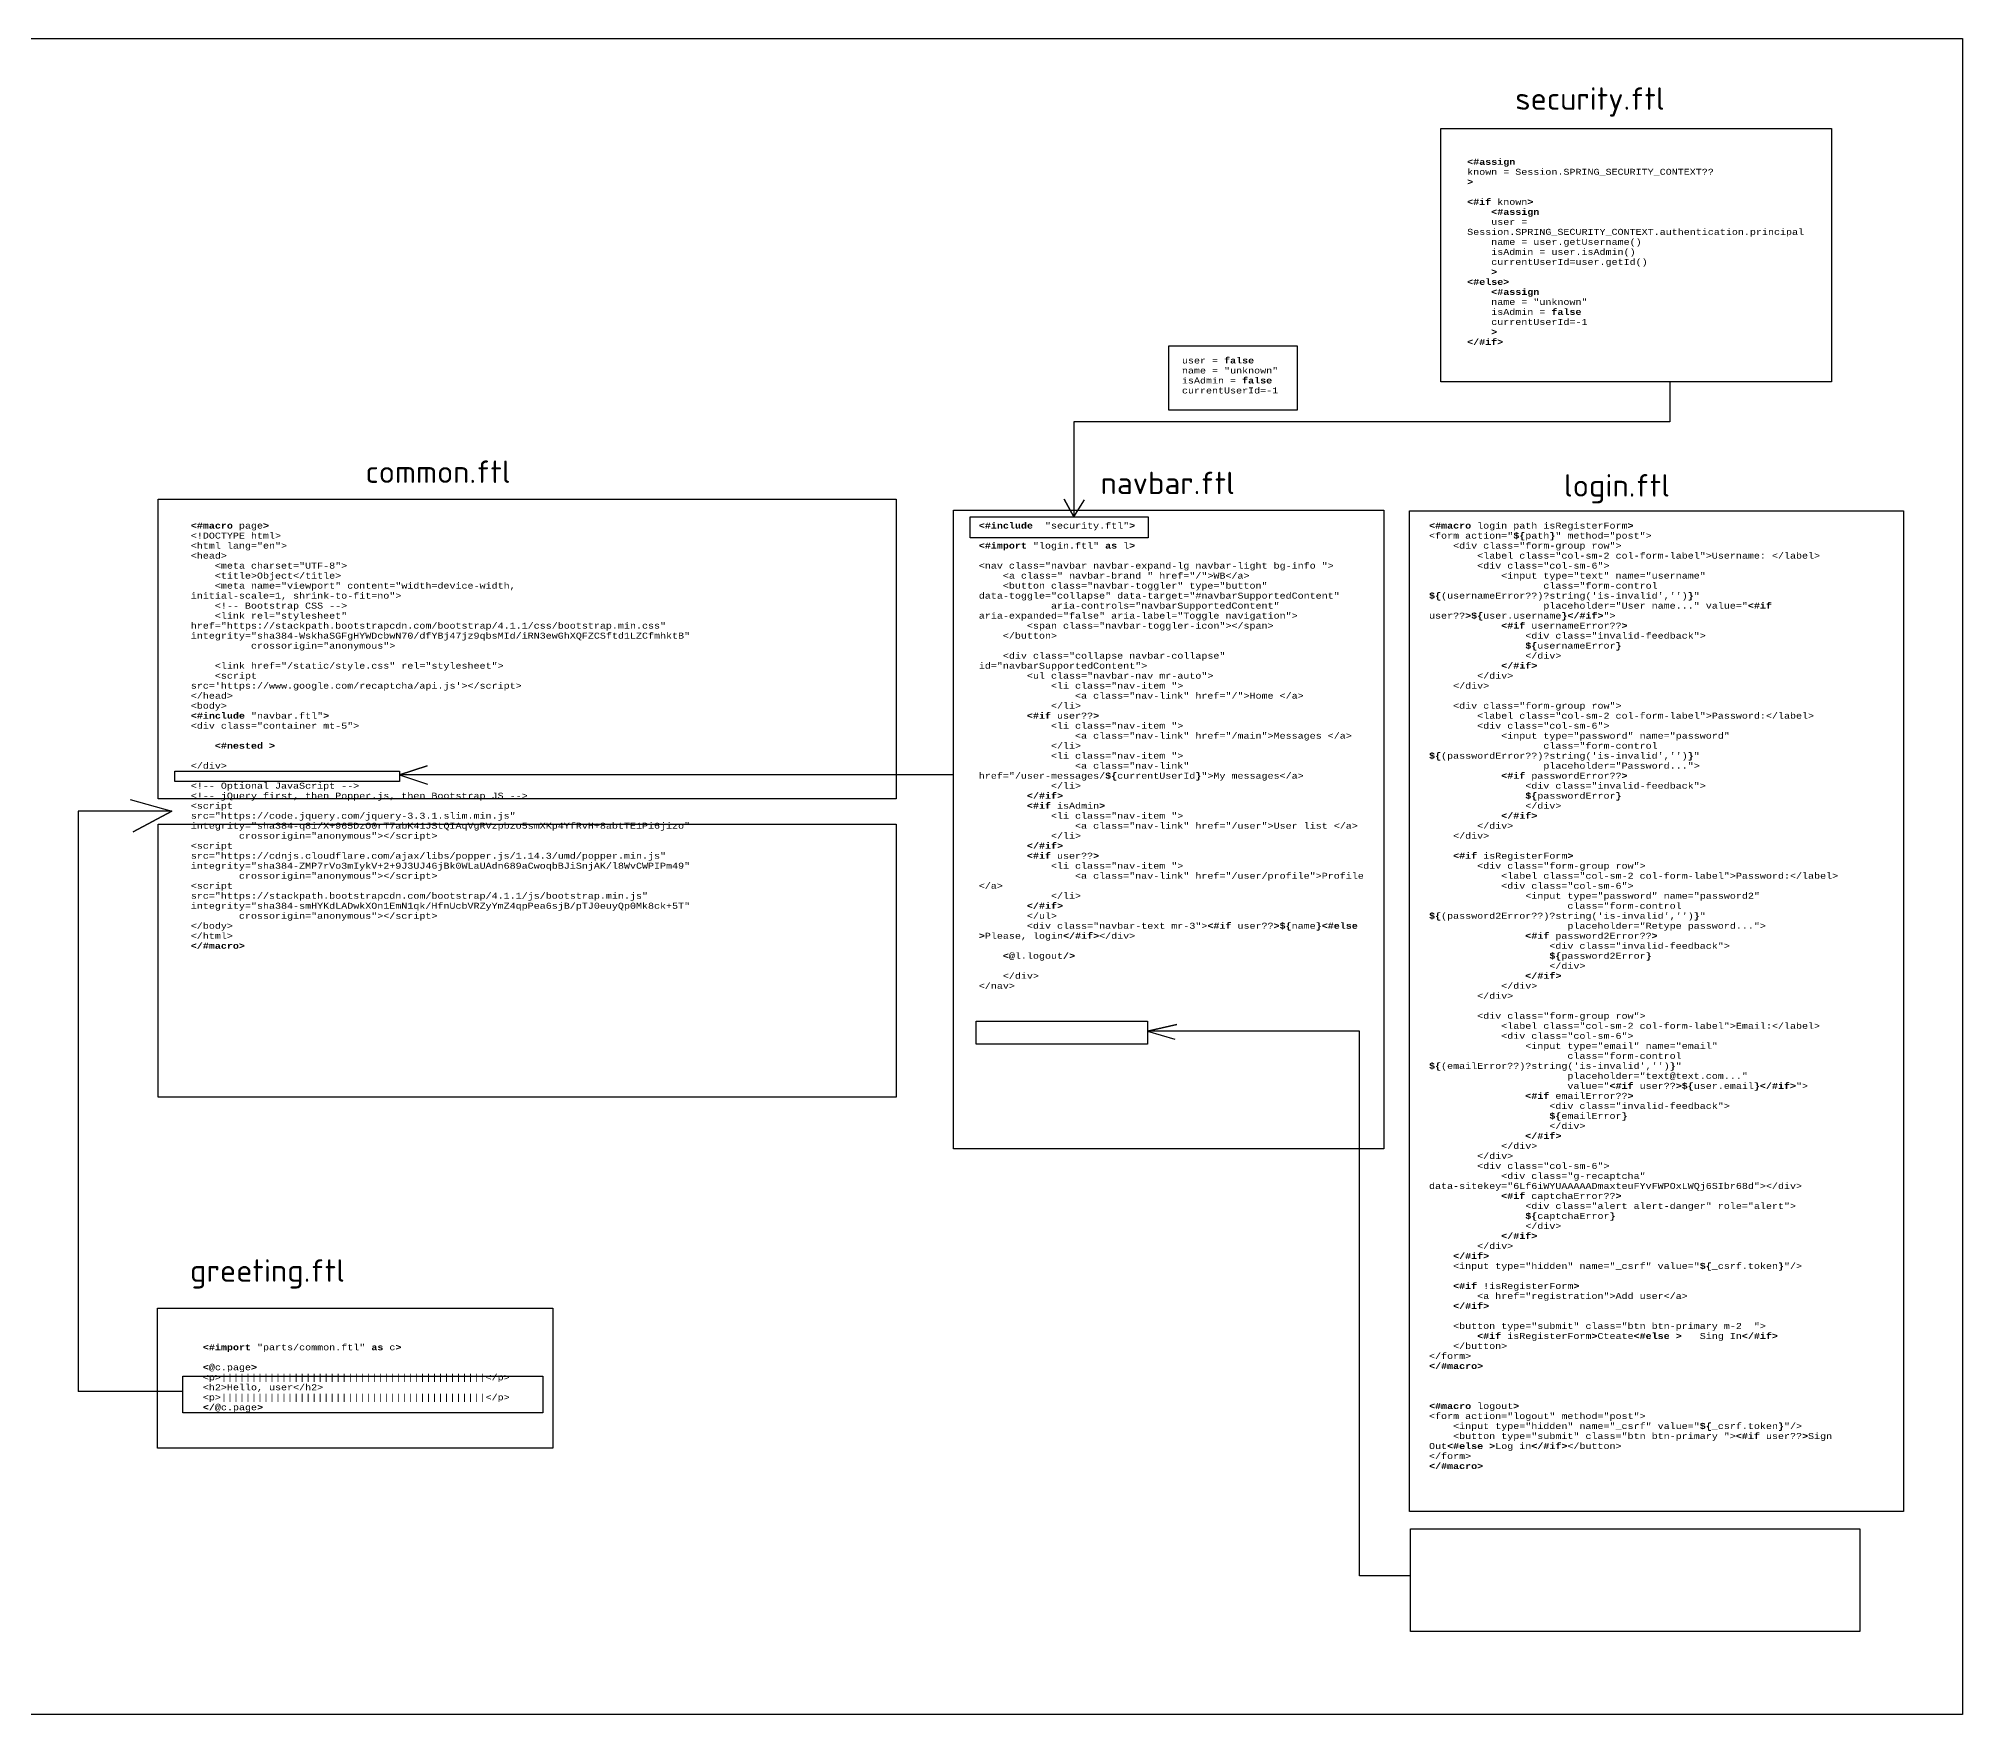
# Model space of a CAD drawing. Header units: millimetres. Extents: x 6045 to 7259, y 3503 to 4098.
# Drawn here: x 6658 to 7259, y 3507 to 4031 of the extents above; entities that cross this region are included whole.
import ezdxf

# ---------------------------------------------------------------- set-up
doc = ezdxf.new("R2010")
doc.units = ezdxf.units.MM
doc.styles.get("Standard").update_dxf_attribs({"font": 'arial.ttf'})

msp = doc.modelspace()

# ---------------------------------------------------------------- linework, layer by layer
at = {"color": 4, "lineweight": 30}
for points in [[(6645.42, 4030.62), (7258.52, 4030.62), (7258.52, 3506.99), (6645.42, 3506.99)], [(6694.74, 3633.97), (6818.23, 3633.97), (6818.23, 3590.17), (6694.74, 3590.17)]]:
    msp.add_lwpolyline(points, close=True, dxfattribs=at)
at = {"color": 2, "lineweight": 30}
for points in [[(7095.59, 4002.53), (7217.56, 4002.53), (7217.56, 3923.36), (7095.59, 3923.36)], [(7010.65, 3934.55), (7050.74, 3934.55), (7050.74, 3914.52), (7010.65, 3914.52)], [(6948.59, 3881.16), (7004.14, 3881.16), (7004.14, 3874.58), (6948.59, 3874.58)]]:
    msp.add_lwpolyline(points, close=True, dxfattribs=at)
msp.add_lwpolyline([(7167.1, 3923.36), (7167.1, 3910.83), (6980.93, 3910.83), (6980.93, 3881.16), (6977.92, 3886.71), (6980.93, 3881.16), (6984.26, 3886.44)], dxfattribs=at)
at = {"color": 3, "lineweight": 30}
for points in [[(6694.95, 3886.74), (6925.43, 3886.74), (6925.43, 3793.07), (6694.95, 3793.07)], [(6694.95, 3785.16), (6925.43, 3785.16), (6925.43, 3699.9), (6694.95, 3699.9)], [(6702.63, 3612.74), (6815.13, 3612.74), (6815.13, 3601.25), (6702.63, 3601.25)]]:
    msp.add_lwpolyline(points, close=True, dxfattribs=at)
at = {"color": 1, "lineweight": 30}
for points in [[(6943.34, 3883.22), (7077.8, 3883.22), (7077.8, 3683.76), (6943.34, 3683.76)], [(6700.12, 3801.67), (6770.35, 3801.67), (6770.35, 3798.52), (6700.12, 3798.52)]]:
    msp.add_lwpolyline(points, close=True, dxfattribs=at)
at = {"color": 6, "lineweight": 30}
for points in [[(7085.77, 3883), (7240.08, 3883), (7240.08, 3570.43), (7085.77, 3570.43)], [(6950.43, 3723.62), (7003.97, 3723.62), (7003.97, 3716.43), (6950.43, 3716.43)], [(7086.14, 3565.05), (7226.45, 3565.05), (7226.45, 3532.93), (7086.14, 3532.93)]]:
    msp.add_lwpolyline(points, close=True, dxfattribs=at)
at = {"color": 1, "lineweight": 30}
msp.add_lwpolyline([(6943.34, 3800.54), (6770.35, 3800.54), (6778.91, 3803.39), (6770.35, 3800.54), (6779.09, 3797.63)], dxfattribs=at)
at = {"color": 3, "lineweight": 30}
for points in [[(6686.21, 3792.85), (6699.19, 3789.23), (6687.09, 3782.71), (6699.19, 3789.23), (6669.96, 3789.23)], [(6669.96, 3789.23), (6669.96, 3607.86)], [(6702.63, 3607.86), (6669.96, 3607.86)]]:
    msp.add_lwpolyline(points, dxfattribs=at)
at = {"color": 6, "lineweight": 30}
msp.add_lwpolyline([(7086.14, 3550.31), (7070.18, 3550.31), (7070.18, 3720.47), (7070.18, 3720.47), (7070.18, 3720.47), (7003.97, 3720.47), (7013.07, 3722.57), (7003.97, 3720.47), (7012.54, 3717.99)], dxfattribs=at)

# ---------------------------------------------------------------- texts
at = {"attachment_point": 1}
for s, width, insert, char_height in [('{\\fISOCPEUR|b0|i0|c0|p34;security.ftl}', 101.5882, (7118.82, 4015.34), 7), ('{\\fCourier New|b1|i0|c204|p49;\\H0.75x;\\C23;\\c3307724;<#assign^J\\fCourier New|b0|i0|c204|p49;\\C9;\\c13023145;known = Session.SPRING_SECURITY_CONTEXT\\C153;\\c12293992;??^J\\fCourier New|b1|i0|c204|p49;\\C23;\\c3307724;>^J^J<#if \\fCourier New|b0|i0|c204|p49;\\C9;\\c13023145;known\\fCourier New|b1|i0|c204|p49;\\C23;\\c3307724;>^J    <#assign^J    \\fCourier New|b0|i0|c204|p49;\\C9;\\c13023145;user = Session.SPRING_SECURITY_CONTEXT.authentication.principal^J    name = user.getUsername()^J    isAdmin = user.isAdmin()^J    currentUserId=user.getId()^J    \\fCourier New|b1|i0|c204|p49;\\C23;\\c3307724;>^J<#else>^J    <#assign^J    \\fCourier New|b0|i0|c204|p49;\\C9;\\c13023145;name = \\C75;\\c5867370;"unknown"^J    \\C9;\\c13023145;isAdmin = \\fCourier New|b1|i0|c204|p49;\\C23;\\c3307724;false^J    \\fCourier New|b0|i0|c204|p49;\\C9;\\c13023145;currentUserId=-\\C153;\\c12293992;1^J    \\fCourier New|b1|i0|c204|p49;\\C23;\\c3307724;>^J</#if>}', 101.5882, (7103.8, 3993.02), 2.5), ('{\\fCourier New|b1|i0|c204|p49;\\H0.75x;\\C23;\\c3307724;    \\fCourier New|b0|i0|c204|p49;\\C9;\\c13023145;user = \\fCourier New|b1|i0|c204|p49;\\C23;\\c3307724;false\\fCourier New|b0|i0|c0|p49;\\C9;\\c13023145;\\P\\fCourier New|b1|i0|c204|p49;\\C23;\\c3307724;    \\fCourier New|b0|i0|c204|p49;\\C9;\\c13023145;name = \\C75;\\c5867370;"unknown"^J    \\C9;\\c13023145;isAdmin = \\fCourier New|b1|i0|c204|p49;\\C23;\\c3307724;false^J    \\fCourier New|b0|i0|c204|p49;\\C9;\\c13023145;currentUserId=-\\C153;\\c12293992;1}', 48.321, (7007.19, 3930.96), 2.5), ('{\\fISOCPEUR|b0|i0|c0|p34;common.ftl}', 101.5882, (6759.68, 3898.76), 7), ('{\\fISOCPEUR|b0|i0|c0|p34;navbar.ftl}', 101.5882, (6989.33, 3895.26), 7), ('{\\fISOCPEUR|b0|i0|c0|p34;login.ftl}', 101.5882, (7134.02, 3894.49), 7), ('{\\fCourier New|b1|i0|c204|p49;\\H0.75x;\\C23;\\c3307724;<#macro \\fCourier New|b0|i0|c204|p49;\\C9;\\c13023145;page\\fCourier New|b1|i0|c204|p49;\\C23;\\c3307724;>^J\\fCourier New|b0|i0|c204|p49;\\C43;\\c6995944;<!DOCTYPE \\C9;\\c12237498;html\\C43;\\c6995944;>^J<html \\C9;\\c12237498;lang=\\C73;\\c6406821;"en"\\C43;\\c6995944;>^J<head>^J    <meta \\C9;\\c12237498;charset=\\C73;\\c6406821;"UTF-8"\\C43;\\c6995944;>^J    <title>\\C9;\\c13023145;Object\\C43;\\c6995944;</title>^J    <meta \\C9;\\c12237498;name=\\C73;\\c6406821;"viewport" \\C9;\\c12237498;content=\\C73;\\c6406821;"width=device-width, initial-scale=1, shrink-to-fit=no"\\C43;\\c6995944;>^J    \\C8;<!-- Bootstrap CSS -->^J    \\C43;\\c6995944;<link \\C9;\\c12237498;rel=\\C73;\\c6406821;"stylesheet" \\C9;\\c12237498;href=\\C73;\\c6406821;"https://stackpath.bootstrapcdn.com/bootstrap/4.1.1/css/bootstrap.min.css"^J          \\C9;\\c12237498;integrity=\\C73;\\c6406821;"sha384-WskhaSGFgHYWDcbwN70/dfYBj47jz9qbsMId/iRN3ewGhXQFZCSftd1LZCfmhktB"^J          \\C9;\\c12237498;crossorigin=\\C73;\\c6406821;"anonymous"\\C43;\\c6995944;>^J^J    <link \\C9;\\c12237498;href=\\C73;\\c6406821;"/static/style.css" \\C9;\\c12237498;rel=\\C73;\\c6406821;"stylesheet"\\C43;\\c6995944;>^J    <script \\C9;\\c12237498;src=\\C73;\\c6406821;\'https://www.google.com/recaptcha/api.js\'\\C43;\\c6995944;></script>^J</head>^J<body>^J\\fCourier New|b1|i0|c204|p49;\\C23;\\c3307724;<#include \\fCourier New|b0|i0|c204|p49;\\C75;\\c5867370;"navbar.ftl"\\fCourier New|b1|i0|c204|p49;\\C23;\\c3307724;>^J\\fCourier New|b0|i0|c204|p49;\\C43;\\c6995944;<div \\C9;\\c12237498;class=\\C73;\\c6406821;"container mt-5"\\C43;\\c6995944;>\\fCourier New|b0|i0|c0|p49;\\P\\fCourier New|b0|i0|c204|p49;^J    \\fCourier New|b1|i0|c204|p49;\\C23;\\c3307724;<#nested >\\fCourier New|b1|i0|c0|p49;\\P\\fCourier New|b1|i0|c204|p49;^J\\fCourier New|b0|i0|c204|p49;\\C43;\\c6995944;</div>^J^J\\C8;<!-- Optional JavaScript -->^J<!-- jQuery first, then Popper.js, then Bootstrap JS -->^J\\C43;\\c6995944;<script \\C9;\\c12237498;src=\\C73;\\c6406821;"https://code.jquery.com/jquery-3.3.1.slim.min.js"^J        \\C9;\\c12237498;integrity=\\C73;\\c6406821;"sha384-q8i/X+965DzO0rT7abK41JStQIAqVgRVzpbzo5smXKp4YfRvH+8abtTE1Pi6jizo"^J        \\C9;\\c12237498;crossorigin=\\C73;\\c6406821;"anonymous"\\C43;\\c6995944;></script>^J<script \\C9;\\c12237498;src=\\C73;\\c6406821;"https://cdnjs.cloudflare.com/ajax/libs/popper.js/1.14.3/umd/popper.min.js"^J        \\C9;\\c12237498;integrity=\\C73;\\c6406821;"sha384-ZMP7rVo3mIykV+2+9J3UJ46jBk0WLaUAdn689aCwoqbBJiSnjAK/l8WvCWPIPm49"^J        \\C9;\\c12237498;crossorigin=\\C73;\\c6406821;"anonymous"\\C43;\\c6995944;></script>^J<script \\C9;\\c12237498;src=\\C73;\\c6406821;"https://stackpath.bootstrapcdn.com/bootstrap/4.1.1/js/bootstrap.min.js"^J        \\C9;\\c12237498;integrity=\\C73;\\c6406821;"sha384-smHYKdLADwkXOn1EmN1qk/HfnUcbVRZyYmZ4qpPea6sjB/pTJ0euyQp0Mk8ck+5T"^J        \\C9;\\c12237498;crossorigin=\\C73;\\c6406821;"anonymous"\\C43;\\c6995944;></script>^J</body>^J</html>^J\\fCourier New|b1|i0|c204|p49;\\C23;\\c3307724;</#macro>}', 101.5882, (6705.13, 3879.37), 2.5), ('{\\fCourier New|b1|i0|c204|p49;\\H0.75x;\\C23;\\c3307724;<#include  \\fCourier New|b0|i0|c204|p49;\\C75;\\c5867370;"security.ftl"\\fCourier New|b1|i0|c204|p49;\\C23;\\c3307724;>\\fCourier New|b1|i0|c0|p49;\\P\\fCourier New|b1|i0|c204|p49;^J<#import \\fCourier New|b0|i0|c204|p49;\\C75;\\c5867370;"login.ftl" \\fCourier New|b1|i0|c204|p49;\\C23;\\c3307724;as \\fCourier New|b0|i0|c204|p49;\\C9;\\c13023145;l\\fCourier New|b1|i0|c204|p49;\\C23;\\c3307724;>^J^J\\fCourier New|b0|i0|c204|p49;\\C43;\\c6995944;<nav \\C9;\\c12237498;class=\\C73;\\c6406821;"navbar navbar-expand-lg navbar-light bg-info "\\C43;\\c6995944;>^J    <a \\C9;\\c12237498;class=\\C73;\\c6406821;" navbar-brand " \\C9;\\c12237498;href=\\C73;\\c6406821;"/"\\C43;\\c6995944;>\\C9;\\c13023145;WB\\C43;\\c6995944;</a>^J    <button \\C9;\\c12237498;class=\\C73;\\c6406821;"navbar-toggler" \\C9;\\c12237498;type=\\C73;\\c6406821;"button" \\C9;\\c12237498;data-toggle=\\C73;\\c6406821;"collapse" \\C9;\\c12237498;data-target=\\C73;\\c6406821;"#navbarSupportedContent"^J            \\C9;\\c12237498;aria-controls=\\C73;\\c6406821;"navbarSupportedContent" \\C9;\\c12237498;aria-expanded=\\C73;\\c6406821;"false" \\C9;\\c12237498;aria-label=\\C73;\\c6406821;"Toggle navigation"\\C43;\\c6995944;>^J        <span \\C9;\\c12237498;class=\\C73;\\c6406821;"navbar-toggler-icon"\\C43;\\c6995944;></span>^J    </button>^J^J    <div \\C9;\\c12237498;class=\\C73;\\c6406821;"collapse navbar-collapse" \\C9;\\c12237498;id=\\C73;\\c6406821;"navbarSupportedContent"\\C43;\\c6995944;>^J        <ul \\C9;\\c12237498;class=\\C73;\\c6406821;"navbar-nav mr-auto"\\C43;\\c6995944;>^J            <li \\C9;\\c12237498;class=\\C73;\\c6406821;"nav-item "\\C43;\\c6995944;>^J                <a \\C9;\\c12237498;class=\\C73;\\c6406821;"nav-link" \\C9;\\c12237498;href=\\C73;\\c6406821;"/"\\C43;\\c6995944;>\\C9;\\c13023145;Home \\C43;\\c6995944;</a>^J            </li>^J        \\fCourier New|b1|i0|c204|p49;\\C23;\\c3307724;<#if \\fCourier New|b0|i0|c204|p49;\\C9;\\c13023145;user\\C153;\\c12293992;??\\fCourier New|b1|i0|c204|p49;\\C23;\\c3307724;>^J            \\fCourier New|b0|i0|c204|p49;\\C43;\\c6995944;<li \\C9;\\c12237498;class=\\C73;\\c6406821;"nav-item "\\C43;\\c6995944;>^J                <a \\C9;\\c12237498;class=\\C73;\\c6406821;"nav-link" \\C9;\\c12237498;href=\\C73;\\c6406821;"/main"\\C43;\\c6995944;>\\C9;\\c13023145;Messages \\C43;\\c6995944;</a>^J            </li>^J            <li \\C9;\\c12237498;class=\\C73;\\c6406821;"nav-item "\\C43;\\c6995944;>^J                <a \\C9;\\c12237498;class=\\C73;\\c6406821;"nav-link" \\C9;\\c12237498;href=\\C73;\\c6406821;"/user-messages/\\fCourier New|b1|i0|c204|p49;\\C23;\\c3307724;$\\{\\fCourier New|b0|i0|c204|p49;\\C9;\\c13023145;currentUserId\\fCourier New|b1|i0|c204|p49;\\C23;\\c3307724;\\}\\fCourier New|b0|i0|c204|p49;\\C73;\\c6406821;"\\C43;\\c6995944;>\\C9;\\c13023145;My messages\\C43;\\c6995944;</a>^J            </li>^J        \\fCourier New|b1|i0|c204|p49;\\C23;\\c3307724;</#if>^J        <#if \\fCourier New|b0|i0|c204|p49;\\C9;\\c13023145;isAdmin\\fCourier New|b1|i0|c204|p49;\\C23;\\c3307724;>^J            \\fCourier New|b0|i0|c204|p49;\\C43;\\c6995944;<li \\C9;\\c12237498;class=\\C73;\\c6406821;"nav-item "\\C43;\\c6995944;>^J                <a \\C9;\\c12237498;class=\\C73;\\c6406821;"nav-link" \\C9;\\c12237498;href=\\C73;\\c6406821;"/user"\\C43;\\c6995944;>\\C9;\\c13023145;User list \\C43;\\c6995944;</a>^J            </li>^J        \\fCourier New|b1|i0|c204|p49;\\C23;\\c3307724;</#if>^J        <#if \\fCourier New|b0|i0|c204|p49;\\C9;\\c13023145;user\\C153;\\c12293992;??\\fCourier New|b1|i0|c204|p49;\\C23;\\c3307724;>^J            \\fCourier New|b0|i0|c204|p49;\\C43;\\c6995944;<li \\C9;\\c12237498;class=\\C73;\\c6406821;"nav-item "\\C43;\\c6995944;>^J                <a \\C9;\\c12237498;class=\\C73;\\c6406821;"nav-link" \\C9;\\c12237498;href=\\C73;\\c6406821;"/user/profile"\\C43;\\c6995944;>\\C9;\\c13023145;Profile \\C43;\\c6995944;</a>^J            </li>^J        \\fCourier New|b1|i0|c204|p49;\\C23;\\c3307724;</#if>^J        \\fCourier New|b0|i0|c204|p49;\\C43;\\c6995944;</ul>^J        <div \\C9;\\c12237498;class=\\C73;\\c6406821;"navbar-text mr-3"\\C43;\\c6995944;>\\fCourier New|b1|i0|c204|p49;\\C23;\\c3307724;<#if \\fCourier New|b0|i0|c204|p49;\\C9;\\c13023145;user\\C153;\\c12293992;??\\fCourier New|b1|i0|c204|p49;\\C23;\\c3307724;>$\\{\\fCourier New|b0|i0|c204|p49;\\C9;\\c13023145;name\\fCourier New|b1|i0|c204|p49;\\C23;\\c3307724;\\}<#else >\\fCourier New|b0|i0|c204|p49;\\C9;\\c13023145;Please, login\\fCourier New|b1|i0|c204|p49;\\C23;\\c3307724;</#if>\\fCourier New|b0|i0|c204|p49;\\C43;\\c6995944;</div>\\fCourier New|b0|i0|c0|p49;\\P\\fCourier New|b0|i0|c204|p49;^J    \\fCourier New|b1|i0|c204|p49;\\C23;\\c3307724;<@\\fCourier New|b0|i0|c204|p49;\\C9;\\c13023145;l.logout\\fCourier New|b1|i0|c204|p49;\\C23;\\c3307724;/>\\fCourier New|b1|i0|c0|p49;\\P\\fCourier New|b1|i0|c204|p49;^J    \\fCourier New|b0|i0|c204|p49;\\C43;\\c6995944;</div>^J</nav>}', 121.8235, (6951.26, 3879.37), 2.5), ('{\\fCourier New|b1|i0|c204|p49;\\H0.75x;\\C23;\\c3307724;<#macro \\fCourier New|b0|i0|c204|p49;\\C9;\\c13023145;login path isRegisterForm\\fCourier New|b1|i0|c204|p49;\\C23;\\c3307724;>^J\\fCourier New|b0|i0|c204|p49;\\C43;\\c6995944;<form \\C9;\\c12237498;action=\\C73;\\c6406821;"\\fCourier New|b1|i0|c204|p49;\\C23;\\c3307724;$\\{\\fCourier New|b0|i0|c204|p49;\\C9;\\c13023145;path\\fCourier New|b1|i0|c204|p49;\\C23;\\c3307724;\\}\\fCourier New|b0|i0|c204|p49;\\C73;\\c6406821;" \\C9;\\c12237498;method=\\C73;\\c6406821;"post"\\C43;\\c6995944;>^J    <div \\C9;\\c12237498;class=\\C73;\\c6406821;"form-group row"\\C43;\\c6995944;>^J        <label \\C9;\\c12237498;class=\\C73;\\c6406821;"col-sm-2 col-form-label"\\C43;\\c6995944;>\\C9;\\c13023145;Username: \\C43;\\c6995944;</label>^J        <div \\C9;\\c12237498;class=\\C73;\\c6406821;"col-sm-6"\\C43;\\c6995944;>^J            <input \\C9;\\c12237498;type=\\C73;\\c6406821;"text" \\C9;\\c12237498;name=\\C73;\\c6406821;"username"^J                   \\C9;\\c12237498;class=\\C73;\\c6406821;"form-control \\fCourier New|b1|i0|c204|p49;\\C23;\\c3307724;$\\{\\fCourier New|b0|i0|c204|p49;\\C9;\\c13023145;(usernameError\\C153;\\c12293992;??\\C9;\\c13023145;)\\C153;\\c12293992;?\\C9;\\c13023145;string(\\C75;\\c5867370;\'is-invalid\'\\C23;\\c3307724;,\\C75;\\c5867370;\'\'\\C9;\\c13023145;)\\fCourier New|b1|i0|c204|p49;\\C23;\\c3307724;\\}\\fCourier New|b0|i0|c204|p49;\\C73;\\c6406821;"^J                   \\C9;\\c12237498;placeholder=\\C73;\\c6406821;"User name..." \\C9;\\c12237498;value=\\C73;\\c6406821;"\\fCourier New|b1|i0|c204|p49;\\C23;\\c3307724;<#if \\fCourier New|b0|i0|c204|p49;\\C9;\\c13023145;user\\C153;\\c12293992;??\\fCourier New|b1|i0|c204|p49;\\C23;\\c3307724;>$\\{\\fCourier New|b0|i0|c204|p49;\\C9;\\c13023145;user.username\\fCourier New|b1|i0|c204|p49;\\C23;\\c3307724;\\}</#if>\\fCourier New|b0|i0|c204|p49;\\C73;\\c6406821;"\\C43;\\c6995944;>^J            \\fCourier New|b1|i0|c204|p49;\\C23;\\c3307724;<#if \\fCourier New|b0|i0|c204|p49;\\C9;\\c13023145;usernameError\\C153;\\c12293992;??\\fCourier New|b1|i0|c204|p49;\\C23;\\c3307724;>^J                \\fCourier New|b0|i0|c204|p49;\\C43;\\c6995944;<div \\C9;\\c12237498;class=\\C73;\\c6406821;"invalid-feedback"\\C43;\\c6995944;>^J                \\fCourier New|b1|i0|c204|p49;\\C23;\\c3307724;$\\{\\fCourier New|b0|i0|c204|p49;\\C9;\\c13023145;usernameError\\fCourier New|b1|i0|c204|p49;\\C23;\\c3307724;\\}^J                \\fCourier New|b0|i0|c204|p49;\\C43;\\c6995944;</div>^J            \\fCourier New|b1|i0|c204|p49;\\C23;\\c3307724;</#if>^J        \\fCourier New|b0|i0|c204|p49;\\C43;\\c6995944;</div>^J    </div>^J^J    <div \\C9;\\c12237498;class=\\C73;\\c6406821;"form-group row"\\C43;\\c6995944;>^J        <label \\C9;\\c12237498;class=\\C73;\\c6406821;"col-sm-2 col-form-label"\\C43;\\c6995944;>\\C9;\\c13023145;Password:\\C43;\\c6995944;</label>^J        <div \\C9;\\c12237498;class=\\C73;\\c6406821;"col-sm-6"\\C43;\\c6995944;>^J            <input \\C9;\\c12237498;type=\\C73;\\c6406821;"password" \\C9;\\c12237498;name=\\C73;\\c6406821;"password"^J                   \\C9;\\c12237498;class=\\C73;\\c6406821;"form-control \\fCourier New|b1|i0|c204|p49;\\C23;\\c3307724;$\\{\\fCourier New|b0|i0|c204|p49;\\C9;\\c13023145;(passwordError\\C153;\\c12293992;??\\C9;\\c13023145;)\\C153;\\c12293992;?\\C9;\\c13023145;string(\\C75;\\c5867370;\'is-invalid\'\\C23;\\c3307724;,\\C75;\\c5867370;\'\'\\C9;\\c13023145;)\\fCourier New|b1|i0|c204|p49;\\C23;\\c3307724;\\}\\fCourier New|b0|i0|c204|p49;\\C73;\\c6406821;"^J                   \\C9;\\c12237498;placeholder=\\C73;\\c6406821;"Password..."\\C43;\\c6995944;>^J            \\fCourier New|b1|i0|c204|p49;\\C23;\\c3307724;<#if \\fCourier New|b0|i0|c204|p49;\\C9;\\c13023145;passwordError\\C153;\\c12293992;??\\fCourier New|b1|i0|c204|p49;\\C23;\\c3307724;>^J                \\fCourier New|b0|i0|c204|p49;\\C43;\\c6995944;<div \\C9;\\c12237498;class=\\C73;\\c6406821;"invalid-feedback"\\C43;\\c6995944;>^J                \\fCourier New|b1|i0|c204|p49;\\C23;\\c3307724;$\\{\\fCourier New|b0|i0|c204|p49;\\C9;\\c13023145;passwordError\\fCourier New|b1|i0|c204|p49;\\C23;\\c3307724;\\}^J                \\fCourier New|b0|i0|c204|p49;\\C43;\\c6995944;</div>^J            \\fCourier New|b1|i0|c204|p49;\\C23;\\c3307724;</#if>^J        \\fCourier New|b0|i0|c204|p49;\\C43;\\c6995944;</div>^J    </div>^J^J    \\fCourier New|b1|i0|c204|p49;\\C23;\\c3307724;<#if \\fCourier New|b0|i0|c204|p49;\\C9;\\c13023145;isRegisterForm\\fCourier New|b1|i0|c204|p49;\\C23;\\c3307724;>^J        \\fCourier New|b0|i0|c204|p49;\\C43;\\c6995944;<div \\C9;\\c12237498;class=\\C73;\\c6406821;"form-group row"\\C43;\\c6995944;>^J            <label \\C9;\\c12237498;class=\\C73;\\c6406821;"col-sm-2 col-form-label"\\C43;\\c6995944;>\\C9;\\c13023145;Password:\\C43;\\c6995944;</label>^J            <div \\C9;\\c12237498;class=\\C73;\\c6406821;"col-sm-6"\\C43;\\c6995944;>^J                <input \\C9;\\c12237498;type=\\C73;\\c6406821;"password" \\C9;\\c12237498;name=\\C73;\\c6406821;"password2"^J                       \\C9;\\c12237498;class=\\C73;\\c6406821;"form-control \\fCourier New|b1|i0|c204|p49;\\C23;\\c3307724;$\\{\\fCourier New|b0|i0|c204|p49;\\C9;\\c13023145;(password2Error\\C153;\\c12293992;??\\C9;\\c13023145;)\\C153;\\c12293992;?\\C9;\\c13023145;string(\\C75;\\c5867370;\'is-invalid\'\\C23;\\c3307724;,\\C75;\\c5867370;\'\'\\C9;\\c13023145;)\\fCourier New|b1|i0|c204|p49;\\C23;\\c3307724;\\}\\fCourier New|b0|i0|c204|p49;\\C73;\\c6406821;"^J                       \\C9;\\c12237498;placeholder=\\C73;\\c6406821;"Retype password..."\\C43;\\c6995944;>^J                \\fCourier New|b1|i0|c204|p49;\\C23;\\c3307724;<#if \\fCourier New|b0|i0|c204|p49;\\C9;\\c13023145;password2Error\\C153;\\c12293992;??\\fCourier New|b1|i0|c204|p49;\\C23;\\c3307724;>^J                    \\fCourier New|b0|i0|c204|p49;\\C43;\\c6995944;<div \\C9;\\c12237498;class=\\C73;\\c6406821;"invalid-feedback"\\C43;\\c6995944;>^J                    \\fCourier New|b1|i0|c204|p49;\\C23;\\c3307724;$\\{\\fCourier New|b0|i0|c204|p49;\\C9;\\c13023145;password2Error\\fCourier New|b1|i0|c204|p49;\\C23;\\c3307724;\\}^J                    \\fCourier New|b0|i0|c204|p49;\\C43;\\c6995944;</div>^J                \\fCourier New|b1|i0|c204|p49;\\C23;\\c3307724;</#if>^J            \\fCourier New|b0|i0|c204|p49;\\C43;\\c6995944;</div>^J        </div>^J^J        <div \\C9;\\c12237498;class=\\C73;\\c6406821;"form-group row"\\C43;\\c6995944;>^J            <label \\C9;\\c12237498;class=\\C73;\\c6406821;"col-sm-2 col-form-label"\\C43;\\c6995944;>\\C9;\\c13023145;Email:\\C43;\\c6995944;</label>^J            <div \\C9;\\c12237498;class=\\C73;\\c6406821;"col-sm-6"\\C43;\\c6995944;>^J                <input \\C9;\\c12237498;type=\\C73;\\c6406821;"email" \\C9;\\c12237498;name=\\C73;\\c6406821;"email"^J                       \\C9;\\c12237498;class=\\C73;\\c6406821;"form-control \\fCourier New|b1|i0|c204|p49;\\C23;\\c3307724;$\\{\\fCourier New|b0|i0|c204|p49;\\C9;\\c13023145;(emailError\\C153;\\c12293992;??\\C9;\\c13023145;)\\C153;\\c12293992;?\\C9;\\c13023145;string(\\C75;\\c5867370;\'is-invalid\'\\C23;\\c3307724;,\\C75;\\c5867370;\'\'\\C9;\\c13023145;)\\fCourier New|b1|i0|c204|p49;\\C23;\\c3307724;\\}\\fCourier New|b0|i0|c204|p49;\\C73;\\c6406821;"^J                       \\C9;\\c12237498;placeholder=\\C73;\\c6406821;"text@text.com..."^J                       \\C9;\\c12237498;value=\\C73;\\c6406821;"\\fCourier New|b1|i0|c204|p49;\\C23;\\c3307724;<#if \\fCourier New|b0|i0|c204|p49;\\C9;\\c13023145;user\\C153;\\c12293992;??\\fCourier New|b1|i0|c204|p49;\\C23;\\c3307724;>$\\{\\fCourier New|b0|i0|c204|p49;\\C9;\\c13023145;user.email\\fCourier New|b1|i0|c204|p49;\\C23;\\c3307724;\\}</#if>\\fCourier New|b0|i0|c204|p49;\\C73;\\c6406821;"\\C43;\\c6995944;>^J                \\fCourier New|b1|i0|c204|p49;\\C23;\\c3307724;<#if \\fCourier New|b0|i0|c204|p49;\\C9;\\c13023145;emailError\\C153;\\c12293992;??\\fCourier New|b1|i0|c204|p49;\\C23;\\c3307724;>^J                    \\fCourier New|b0|i0|c204|p49;\\C43;\\c6995944;<div \\C9;\\c12237498;class=\\C73;\\c6406821;"invalid-feedback"\\C43;\\c6995944;>^J                    \\fCourier New|b1|i0|c204|p49;\\C23;\\c3307724;$\\{\\fCourier New|b0|i0|c204|p49;\\C9;\\c13023145;emailError\\fCourier New|b1|i0|c204|p49;\\C23;\\c3307724;\\}^J                    \\fCourier New|b0|i0|c204|p49;\\C43;\\c6995944;</div>^J                \\fCourier New|b1|i0|c204|p49;\\C23;\\c3307724;</#if>^J            \\fCourier New|b0|i0|c204|p49;\\C43;\\c6995944;</div>^J        </div>^J        <div \\C9;\\c12237498;class=\\C73;\\c6406821;"col-sm-6"\\C43;\\c6995944;>^J            <div \\C9;\\c12237498;class=\\C73;\\c6406821;"g-recaptcha" \\C9;\\c12237498;data-sitekey=\\C73;\\c6406821;"6Lf6iWYUAAAAADmaxteuFYvFWPOxLWQj6SIbr68d"\\C43;\\c6995944;></div>^J            \\fCourier New|b1|i0|c204|p49;\\C23;\\c3307724;<#if \\fCourier New|b0|i0|c204|p49;\\C9;\\c13023145;captchaError\\C153;\\c12293992;??\\fCourier New|b1|i0|c204|p49;\\C23;\\c3307724;>^J                \\fCourier New|b0|i0|c204|p49;\\C43;\\c6995944;<div \\C9;\\c12237498;class=\\C73;\\c6406821;"alert alert-danger" \\C9;\\c12237498;role=\\C73;\\c6406821;"alert"\\C43;\\c6995944;>^J                \\fCourier New|b1|i0|c204|p49;\\C23;\\c3307724;$\\{\\fCourier New|b0|i0|c204|p49;\\C9;\\c13023145;captchaError\\fCourier New|b1|i0|c204|p49;\\C23;\\c3307724;\\}^J                \\fCourier New|b0|i0|c204|p49;\\C43;\\c6995944;</div>^J            \\fCourier New|b1|i0|c204|p49;\\C23;\\c3307724;</#if>^J        \\fCourier New|b0|i0|c204|p49;\\C43;\\c6995944;</div>^J    \\fCourier New|b1|i0|c204|p49;\\C23;\\c3307724;</#if>^J    \\fCourier New|b0|i0|c204|p49;\\C43;\\c6995944;<input \\C9;\\c12237498;type=\\C73;\\c6406821;"hidden" \\C9;\\c12237498;name=\\C73;\\c6406821;"_csrf" \\C9;\\c12237498;value=\\C73;\\c6406821;"\\fCourier New|b1|i0|c204|p49;\\C23;\\c3307724;$\\{\\fCourier New|b0|i0|c204|p49;\\C9;\\c13023145;_csrf.token\\fCourier New|b1|i0|c204|p49;\\C23;\\c3307724;\\}\\fCourier New|b0|i0|c204|p49;\\C73;\\c6406821;"\\C43;\\c6995944;/>^J^J    \\fCourier New|b1|i0|c204|p49;\\C23;\\c3307724;<#if \\fCourier New|b0|i0|c204|p49;\\C153;\\c12293992;!\\C9;\\c13023145;isRegisterForm\\fCourier New|b1|i0|c204|p49;\\C23;\\c3307724;>^J        \\fCourier New|b0|i0|c204|p49;\\C43;\\c6995944;<a \\C9;\\c12237498;href=\\C73;\\c6406821;"registration"\\C43;\\c6995944;>\\C9;\\c13023145;Add user\\C43;\\c6995944;</a>^J    \\fCourier New|b1|i0|c204|p49;\\C23;\\c3307724;</#if>^J^J    \\fCourier New|b0|i0|c204|p49;\\C43;\\c6995944;<button \\C9;\\c12237498;type=\\C73;\\c6406821;"submit" \\C9;\\c12237498;class=\\C73;\\c6406821;"btn btn-primary m-2  "\\C43;\\c6995944;>^J        \\fCourier New|b1|i0|c204|p49;\\C23;\\c3307724;<#if \\fCourier New|b0|i0|c204|p49;\\C9;\\c13023145;isRegisterForm\\fCourier New|b1|i0|c204|p49;\\C23;\\c3307724;>\\fCourier New|b0|i0|c204|p49;\\C9;\\c13023145;Cteate\\fCourier New|b1|i0|c204|p49;\\C23;\\c3307724;<#else >   \\fCourier New|b0|i0|c204|p49;\\C9;\\c13023145;Sing In\\fCourier New|b1|i0|c204|p49;\\C23;\\c3307724;</#if>^J    \\fCourier New|b0|i0|c204|p49;\\C43;\\c6995944;</button>^J</form>^J\\fCourier New|b1|i0|c204|p49;\\C23;\\c3307724;</#macro>\\fCourier New|b1|i0|c0|p49;\\P\\P\\fCourier New|b1|i0|c204|p49;^J^J<#macro \\fCourier New|b0|i0|c204|p49;\\C9;\\c13023145;logout\\fCourier New|b1|i0|c204|p49;\\C23;\\c3307724;>^J\\fCourier New|b0|i0|c204|p49;\\C43;\\c6995944;<form \\C9;\\c12237498;action=\\C73;\\c6406821;"logout" \\C9;\\c12237498;method=\\C73;\\c6406821;"post"\\C43;\\c6995944;>^J    <input \\C9;\\c12237498;type=\\C73;\\c6406821;"hidden" \\C9;\\c12237498;name=\\C73;\\c6406821;"_csrf" \\C9;\\c12237498;value=\\C73;\\c6406821;"\\fCourier New|b1|i0|c204|p49;\\C23;\\c3307724;$\\{\\fCourier New|b0|i0|c204|p49;\\C9;\\c13023145;_csrf.token\\fCourier New|b1|i0|c204|p49;\\C23;\\c3307724;\\}\\fCourier New|b0|i0|c204|p49;\\C73;\\c6406821;"\\C43;\\c6995944;/>^J    <button \\C9;\\c12237498;type=\\C73;\\c6406821;"submit" \\C9;\\c12237498;class=\\C73;\\c6406821;"btn btn-primary "\\C43;\\c6995944;>\\fCourier New|b1|i0|c204|p49;\\C23;\\c3307724;<#if \\fCourier New|b0|i0|c204|p49;\\C9;\\c13023145;user\\C153;\\c12293992;??\\fCourier New|b1|i0|c204|p49;\\C23;\\c3307724;>\\fCourier New|b0|i0|c204|p49;\\C9;\\c13023145;Sign Out\\fCourier New|b1|i0|c204|p49;\\C23;\\c3307724;<#else >\\fCourier New|b0|i0|c204|p49;\\C9;\\c13023145;Log in\\fCourier New|b1|i0|c204|p49;\\C23;\\c3307724;</#if>\\fCourier New|b0|i0|c204|p49;\\C43;\\c6995944;</button>^J</form>^J\\fCourier New|b1|i0|c204|p49;\\C23;\\c3307724;</#macro>}', 135.455, (7091.89, 3879.37), 2.5), ('{\\fISOCPEUR|b0|i0|c0|p34;greeting.ftl}', 101.5882, (6704.89, 3649.2), 7), ('{\\fCourier New|b1|i0|c204|p49;\\H0.75x;\\C23;\\c3307724;<#import \\fCourier New|b0|i0|c204|p49;\\C75;\\c5867370;"parts/common.ftl" \\fCourier New|b1|i0|c204|p49;\\C23;\\c3307724;as \\fCourier New|b0|i0|c204|p49;\\C9;\\c13023145;c\\fCourier New|b1|i0|c204|p49;\\C23;\\c3307724;>^J^J<@\\fCourier New|b0|i0|c204|p49;\\C9;\\c13023145;c.page\\fCourier New|b1|i0|c204|p49;\\C23;\\c3307724;>\\fCourier New|b1|i0|c0|p49;\\P\\fCourier New|b0|i0|c204|p49;\\H0.99997x;\\C43;\\c6995944;<p>\\C9;\\c13023145;||||||||||||||||||||||||||||||||||||||||||||\\C43;\\c6995944;</p>^J<h2>\\C9;\\c13023145;Hello, user\\C43;\\c6995944;</h2>^J<p>\\C9;\\c13023145;||||||||||||||||||||||||||||||||||||||||||||\\C43;\\c6995944;</p>^J\\fCourier New|b1|i0|c204|p49;\\C23;\\c3307724;</@\\fCourier New|b0|i0|c204|p49;\\C9;\\c13023145;c.page\\fCourier New|b1|i0|c204|p49;\\C23;\\c3307724;>}', 101.5882, (6708.9, 3622.67), 2.5)]:
    msp.add_mtext_dynamic_manual_height_columns(s, width=width, gutter_width=12.5, heights=[0], dxfattribs=dict(at, insert=insert, char_height=char_height))

doc.saveas('drawing.dxf')
